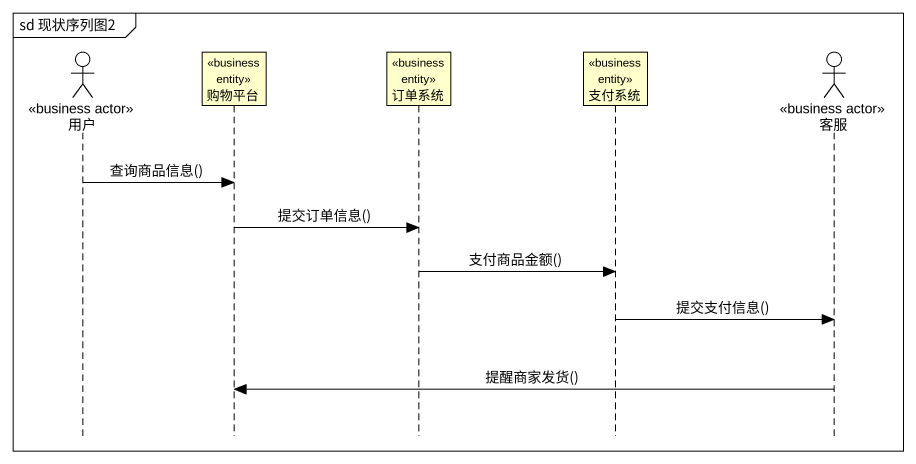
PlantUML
@startuml
mainframe sd 现状序列图2
hide footbox
actor 用户 <<business actor>>
participant 购物平台 <<business entity>>
participant 订单系统 <<business entity>>
participant 支付系统 <<business entity>>
actor 客服 <<business actor>>

用户 -> 购物平台 : 查询商品信息()
购物平台 -> 订单系统 : 提交订单信息()
订单系统 -> 支付系统 : 支付商品金额()
支付系统 -> 客服 : 提交支付信息()
客服 -> 购物平台 : 提醒商家发货()
@enduml
